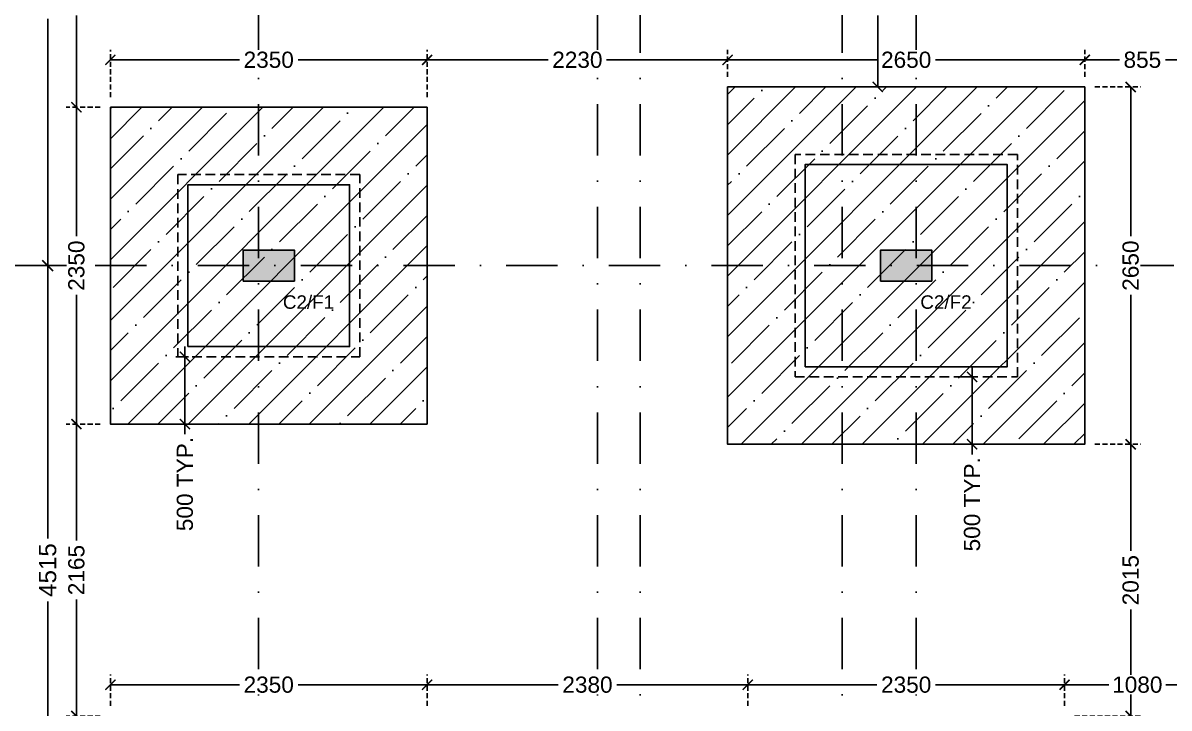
# Model space of a CAD drawing. Header units: millimetres. Extents: x -176651 to 388869, y -19158 to 486614.
# Drawn here: x 254788 to 263293, y 169744 to 174825 of the extents above; entities that cross this region are included whole.
import ezdxf
from ezdxf.xclip import XClip

# ---------------------------------------------------------------- set-up
doc = ezdxf.new("R2010")
doc.units = ezdxf.units.MM
doc.header["$LTSCALE"] = 150
doc.header["$XCLIPFRAME"] = 2
for name, pattern in [('1625E_Footing Layout$0$HIDDEN2', [4.7625, 3.175, -1.5875]), ('1625E_Grid$0$DASHDOTX2', [50.8, 25.4, -12.7, 0, -12.7]), ('3BHK-W(SB)$0$HIDDEN', [0.375, 0.25, -0.125])]:
    doc.linetypes.add(name, pattern=pattern)
for name, color, linetype in [('1625E_Columns$0$ad-Column', 3, 'Continuous'), ('1625E_Columns$0$ad-Column Hatch', 125, 'Continuous'), ('1625E_Footing Layout$0$ad-External Dimensions', 6, 'Continuous'), ('1625E_Footing Layout$0$ad-Footing line', 2, 'Continuous'), ('1625E_Footing Layout$0$ad-Foundation text', 4, 'Continuous'), ('1625E_Footing Layout$0$ad-PCC line', 8, '1625E_Footing Layout$0$HIDDEN2'), ('1625E_Grid$0$ad-Grid', 8, '1625E_Grid$0$DASHDOTX2'), ('ad-Wall hatch', 8, 'Continuous'), ("Plot's Boundary$0$ad-Road", 8, 'Continuous'), ("Plot's Boundary$0$ad-Road Hatch", 8, 'Continuous')]:
    doc.layers.add(name, color=color, linetype=linetype)
doc.layers.add('1625E_Grid$0$ad-Dimension', color=6, linetype='Continuous', lineweight=0)
doc.layers.add('ad-External Dimension', color=5, linetype='Continuous', true_color=0x0000ff)
doc.layers.add('ad-Footing Excavation', color=30, linetype='Continuous', true_color=0xff7f00)
doc.layers.get('1625E_Footing Layout$0$ad-External Dimensions').off()
doc.styles.add('1625E_Footing Layout$0$Standard', font='arial.ttf')
doc.styles.add('1625E_Grid$0$Standard', font='arial.ttf')
doc.styles.get("Standard").update_dxf_attribs({"font": 'arial.ttf'})
doc.dimstyles.new('1625E_Grid$0$A-75-DIM-INT (Framing)', dxfattribs={"dimscale": 100, "dimtxt": 1.6, "dimasz": 1, "dimexe": 1, "dimexo": 1, "dimgap": 0.5, "dimtad": 0, "dimdec": 0, "dimdsep": 46, "dimtxsty": '1625E_Grid$0$Standard', "dimblk": '1625E_Grid$0$_ArchTick', "dimcen": 0.025, "dimclrd": 5, "dimclre": 5, "dimclrt": 256, "dimazin": 2, "dimtfac": 1, "dimtdec": 0, "dimtmove": 1, "dimatfit": 0, "dimldrblk": '1625E_Grid$0$_ArchTick', "dimfxl": 1, "dimfxlon": 1, "dimtfill": 1, "dimtolj": 1, "dimtzin": 0, "dimarcsym": 0})
doc.dimstyles.new('A-75-DIM-INT (Framing)', dxfattribs={"dimscale": 100, "dimtxt": 1.6, "dimasz": 1, "dimexe": 1, "dimexo": 1, "dimgap": 0.5, "dimtad": 0, "dimdec": 0, "dimdsep": 46, "dimtxsty": 'Standard', "dimblk": 'ARCHTICK', "dimcen": 0.025, "dimclrd": 5, "dimclre": 5, "dimclrt": 256, "dimazin": 2, "dimtfac": 1, "dimtdec": 0, "dimtmove": 1, "dimatfit": 0, "dimldrblk": 'ARCHTICK', "dimfxl": 1, "dimfxlon": 1, "dimtfill": 1, "dimtolj": 1, "dimtzin": 0, "dimarcsym": 0})

# ---------------------------------------------------------------- blocks, each defined once
blk = doc.blocks.new('1625E_Grid$0$_ArchTick')
at = {"color": 0, "linetype": 'ByBlock', "const_width": 0.15}
blk.add_lwpolyline([(-0.5, -0.5), (0.5, 0.5)], dxfattribs=at)
blk = doc.blocks.new('*D328')
at = {"layer": '1625E_Grid$0$ad-Dimension', "lineweight": -2, "transparency": 16777216}
for p, q in [((-1202, 8760), (-1530, 8760)), ((-1450, 8760), (-1450, 6928.5)), ((-1450, 4630), (-1450, 6461.5)), ((-1202, 4630), (-1530, 4630))]:
    blk.add_line(p, q, dxfattribs=at)
at = {"layer": '1625E_Grid$0$ad-Dimension', "lineweight": -2, "transparency": 16777216, "xscale": 80, "yscale": 80, "zscale": 80}
for p, rotation in [((-1450, 8760), 90), ((-1450, 4630), 270)]:
    blk.add_blockref('1625E_Grid$0$_ArchTick', p, dxfattribs=dict(at, rotation=rotation))
at = {"layer": '1625E_Grid$0$ad-Dimension', "transparency": 16777216, "insert": (-1450, 6695), "char_height": 128, "attachment_point": 5, "rotation": 90, "style": '1625E_Grid$0$Standard', "bg_fill": 3, "box_fill_scale": 1.1, "bg_fill_color": 257, "bg_fill_transparency": 0}
blk.add_mtext('\\A1;4130', dxfattribs=at)
blk = doc.blocks.new('*D329')
at = {"layer": '1625E_Grid$0$ad-Dimension', "lineweight": -2, "transparency": 16777216}
for p, q in [((-1202, 4630), (-1530, 4630)), ((-1450, 4630), (-1450, 2606.7)), ((-1450, 115), (-1450, 2138.3)), ((-1202, 115), (-1530, 115))]:
    blk.add_line(p, q, dxfattribs=at)
at = {"layer": '1625E_Grid$0$ad-Dimension', "lineweight": -2, "transparency": 16777216, "xscale": 80, "yscale": 80, "zscale": 80}
for p, rotation in [((-1450, 4630), 90), ((-1450, 115), 270)]:
    blk.add_blockref('1625E_Grid$0$_ArchTick', p, dxfattribs=dict(at, rotation=rotation))
at = {"layer": '1625E_Grid$0$ad-Dimension', "transparency": 16777216, "insert": (-1450, 2372.5), "char_height": 128, "attachment_point": 5, "rotation": 90, "style": '1625E_Grid$0$Standard', "bg_fill": 3, "box_fill_scale": 1.1, "bg_fill_color": 257, "bg_fill_transparency": 0}
blk.add_mtext('\\A1;4515', dxfattribs=at)
blk = doc.blocks.new('1625E_Columns$0$zw$6AA0')
at = {"layer": '1625E_Columns$0$ad-Column Hatch', "transparency": 33554687}
h = blk.add_hatch(color=256, dxfattribs=at)
h.dxf.hatch_style = 1
h.paths.add_polyline_path([(0, -230), (380, -230), (380, 0), (0, 0)])
at = {"layer": '1625E_Columns$0$ad-Column'}
blk.add_lwpolyline([(0, -230), (380, -230), (380, 0), (0, 0)], close=True, dxfattribs=at)
blk = doc.blocks.new('1625E_Columns')
at = {"layer": '1625E_Columns$0$ad-Column', "rotation": 359.9999999999993}
blk.add_blockref('1625E_Columns$0$zw$6AA0', (0, 4745), dxfattribs=at)
at = {"layer": '1625E_Columns$0$ad-Column', "xscale": -1, "rotation": 359.9999999999997}
blk.add_blockref('1625E_Columns$0$zw$6AA0', (5110, 4745), dxfattribs=at)
blk = doc.blocks.new('1625E_Footing Layout$0$zw$D00E')
at = {"layer": '1625E_Footing Layout$0$ad-Footing line'}
for points in [[(-7950, -9740), (-6450, -9740), (-6450, -8240), (-7950, -8240)], [(-12530, -9590), (-11330, -9590), (-11330, -8390), (-12530, -8390)]]:
    blk.add_lwpolyline(points, close=True, dxfattribs=at)
at = {"layer": '1625E_Footing Layout$0$ad-PCC line', "ltscale": 0.15}
for points in [[(-8025, -9815), (-6375, -9815), (-6375, -8165), (-8025, -8165)], [(-12605, -9665), (-11255, -9665), (-11255, -8315), (-12605, -8315)]]:
    blk.add_lwpolyline(points, close=True, dxfattribs=at)
blk = doc.blocks.new('1625E_Footing Layout$0$zw$3F63')
at = {"layer": '1625E_Footing Layout$0$ad-Foundation text', "char_height": 100, "width": 349.312, "attachment_point": 5, "style": '1625E_Footing Layout$0$Standard'}
for s, insert in [('\\pxt5;C2/F1', (-11634.8, -9260.8)), ('\\pxt5;C2/F2', (-6904.8, -9260.8))]:
    blk.add_mtext(s, dxfattribs=dict(at, insert=insert))
blk = doc.blocks.new("Plot's Boundary$0$A$C4fb60e89")
at = {"layer": "Plot's Boundary$0$ad-Road Hatch", "ltscale": 5, "transparency": 33554687}
h = blk.add_hatch(dxfattribs=at)
h.set_pattern_fill('AR-HBONE', color=256, scale=15)
h.set_pattern_definition([(45, (-193247.7, -428758.8), (0, 2155.2615), [4572, -1524]), (135, (-192170.1, -427681.1), (2e-13, 2155.2615), [4572, -1524])])
h.paths.add_polyline_path([(175594.5, -250241), (169177.9, -249341.1), (167473.5, -249057.1), (167473.5, -138693.9), (101313.5, -138693.9), (101313.5, -199953.9), (101307.7, -237994.6), (101040.4, -268291), (101007.7, -280967.7), (101066.4, -293683.6), (101242.5, -311127.2), (100909.9, -319343.6), (100949.1, -333937.5), (100668.7, -366959.6), (100727.3, -390982.9), (100668.7, -404585.6), (100538.2, -420418.5), (100466.5, -428758.8), (92426.2, -427265.5), (92163.5, -427209.5), (92163.5, -321453.9), (24803.5, -321453.9), (24803.5, -412960.5), (15653.5, -411028.6), (15653.5, -321452.2), (-19535.1, -321452.2), (-34427.5, -319476.7), (-65207.4, -315394.6), (-171770.1, -301268.1), (-185853.9, -298333.1), (-193247.7, -296831.5), (-193244, -292907.6), (-191913.8, -285219.4), (-191838.8, -284678.8), (-183397.4, -286393.2), (-169722.9, -289242.8), (-53141.2, -304697.5), (-18730.1, -309262.2), (15653.3, -309262.2), (15653.5, 703.4), (24803.5, 1114.6), (24803.5, -129543.9), (92163.5, -129543.9), (92163.5, 15133.3), (101313.5, 17712.8), (101313.5, -129543.9), (167473.5, -129543.9), (167473.5, 35551.6), (175738, 37855), (175848.8, 28595.3), (175835.8, 25947.4), (175777.1, 14040.5), (175855.3, 2315.8), (175659.7, -18036.1), (175731.4, -34038.6), (175718.4, -46839.2), (175672.7, -63402.4), (175816.2, -82071.9), (175542.3, -106356), (175490.2, -124640.8), (175574.9, -145018.8), (175731.4, -168892), (175796.6, -181268.8), (175796.6, -192667.4), (175744.5, -208200.3), (175829.2, -223276.8), (175887.9, -234871.1)])
h.paths.add_polyline_path([(24803.5, -309263.9), (92163.5, -309263.9), (92163.5, -138693.9), (24803.5, -138693.9)], flags=16)
blk = doc.blocks.new("Plot's Boundary")
at = {"layer": "Plot's Boundary$0$ad-Road", "ltscale": 5}
blk.add_blockref("Plot's Boundary$0$A$C4fb60e89", (191838.8, 428758.8), dxfattribs=at)
blk = doc.blocks.new('_ArchTick')
at = {"color": 0, "linetype": 'ByBlock', "const_width": 0.15}
blk.add_lwpolyline([(-0.5, -0.5), (0.5, 0.5)], dxfattribs=at)
blk = doc.blocks.new('*D388')
at = {"layer": 'ad-External Dimension', "linetype": '3BHK-W(SB)$0$HIDDEN', "lineweight": -2, "transparency": 16777216}
for p, q in [((4420, -6185), (4784.1, -6185)), ((4420, -7665), (4784.1, -7665))]:
    blk.add_line(p, q, dxfattribs=at)
at = {"layer": 'ad-External Dimension', "lineweight": -2, "transparency": 16777216}
for p, q in [((4709.1, -6185), (4709.1, -6714.2)), ((4709.1, -7665), (4709.1, -7135.8))]:
    blk.add_line(p, q, dxfattribs=at)
at = {"layer": 'ad-External Dimension', "lineweight": -2, "transparency": 16777216, "xscale": 75, "yscale": 75, "zscale": 75}
for p, rotation in [((4709.1, -6185), 90), ((4709.1, -7665), 270)]:
    blk.add_blockref('_ArchTick', p, dxfattribs=dict(at, rotation=rotation))
at = {"layer": 'ad-External Dimension', "transparency": 16777216, "insert": (4709.1, -6925), "char_height": 120, "attachment_point": 5, "rotation": 90, "bg_fill": 3, "box_fill_scale": 1.1, "bg_fill_color": 256, "bg_fill_true_color": 13158600, "bg_fill_transparency": 0}
blk.add_mtext('\\A1;1480', dxfattribs=at)
blk = doc.blocks.new('*D398')
at = {"layer": 'ad-External Dimension', "linetype": '3BHK-W(SB)$0$HIDDEN', "lineweight": -2, "transparency": 16777216}
for p, q in [((-985, -7740), (-985, -7388.8)), ((1365, -7740), (1365, -7388.8))]:
    blk.add_line(p, q, dxfattribs=at)
at = {"layer": 'ad-External Dimension', "lineweight": -2, "transparency": 16777216}
for p, q in [((-985, -7463.8), (-27.5, -7463.8)), ((1365, -7463.8), (407.5, -7463.8))]:
    blk.add_line(p, q, dxfattribs=at)
at = {"layer": 'ad-External Dimension', "lineweight": -2, "transparency": 16777216, "xscale": 75, "yscale": 75, "zscale": 75, "rotation": 180}
blk.add_blockref('_ArchTick', (-985, -7463.8), dxfattribs=at)
at = {"layer": 'ad-External Dimension', "lineweight": -2, "transparency": 16777216, "xscale": 75, "yscale": 75, "zscale": 75}
blk.add_blockref('_ArchTick', (1365, -7463.8), dxfattribs=at)
at = {"layer": 'ad-External Dimension', "transparency": 16777216, "insert": (190, -7463.8), "char_height": 120, "attachment_point": 5, "bg_fill": 3, "box_fill_scale": 1.1, "bg_fill_color": 256, "bg_fill_true_color": 13158600, "bg_fill_transparency": 0}
blk.add_mtext('\\A1;2350', dxfattribs=at)
blk = doc.blocks.new('*D399')
at = {"layer": 'ad-External Dimension', "linetype": '3BHK-W(SB)$0$HIDDEN', "lineweight": -2, "transparency": 16777216}
for p, q in [((3595, -7590), (3595, -7388.8)), ((6245, -7590), (6245, -7388.8))]:
    blk.add_line(p, q, dxfattribs=at)
at = {"layer": 'ad-External Dimension', "lineweight": -2, "transparency": 16777216}
for p, q in [((3595, -7463.8), (4702.5, -7463.8)), ((6245, -7463.8), (5137.5, -7463.8))]:
    blk.add_line(p, q, dxfattribs=at)
at = {"layer": 'ad-External Dimension', "lineweight": -2, "transparency": 16777216, "xscale": 75, "yscale": 75, "zscale": 75, "rotation": 180}
blk.add_blockref('_ArchTick', (3595, -7463.8), dxfattribs=at)
at = {"layer": 'ad-External Dimension', "lineweight": -2, "transparency": 16777216, "xscale": 75, "yscale": 75, "zscale": 75}
blk.add_blockref('_ArchTick', (6245, -7463.8), dxfattribs=at)
at = {"layer": 'ad-External Dimension', "transparency": 16777216, "insert": (4920, -7463.8), "char_height": 120, "attachment_point": 5, "bg_fill": 3, "box_fill_scale": 1.1, "bg_fill_color": 256, "bg_fill_true_color": 13158600, "bg_fill_transparency": 0}
blk.add_mtext('\\A1;2650', dxfattribs=at)
blk = doc.blocks.new('*D420')
at = {"layer": 'ad-External Dimension', "linetype": '3BHK-W(SB)$0$HIDDEN', "lineweight": -2, "transparency": 16777216}
for p, q in [((-1060, -10165), (-1312, -10165)), ((-1060, -12330), (-1312, -12330))]:
    blk.add_line(p, q, dxfattribs=at)
at = {"layer": 'ad-External Dimension', "lineweight": -2, "transparency": 16777216}
for p, q in [((-1237, -10165), (-1237, -11029.3)), ((-1237, -12330), (-1237, -11465.7))]:
    blk.add_line(p, q, dxfattribs=at)
at = {"layer": 'ad-External Dimension', "lineweight": -2, "transparency": 16777216, "xscale": 75, "yscale": 75, "zscale": 75}
for p, rotation in [((-1237, -10165), 90), ((-1237, -12330), 270)]:
    blk.add_blockref('_ArchTick', p, dxfattribs=dict(at, rotation=rotation))
at = {"layer": 'ad-External Dimension', "transparency": 16777216, "insert": (-1237, -11247.5), "char_height": 120, "attachment_point": 5, "rotation": 90, "bg_fill": 3, "box_fill_scale": 1.1, "bg_fill_color": 256, "bg_fill_true_color": 13158600, "bg_fill_transparency": 0}
blk.add_mtext('\\A1;2165', dxfattribs=at)
blk = doc.blocks.new('*D427')
at = {"layer": 'ad-External Dimension', "linetype": '3BHK-W(SB)$0$HIDDEN', "lineweight": -2, "transparency": 16777216}
for p, q in [((-1060, -7815), (-1312, -7815)), ((-1060, -10165), (-1312, -10165))]:
    blk.add_line(p, q, dxfattribs=at)
at = {"layer": 'ad-External Dimension', "lineweight": -2, "transparency": 16777216}
for p, q in [((-1237, -7815), (-1237, -8772.5)), ((-1237, -10165), (-1237, -9207.5))]:
    blk.add_line(p, q, dxfattribs=at)
at = {"layer": 'ad-External Dimension', "lineweight": -2, "transparency": 16777216, "xscale": 75, "yscale": 75, "zscale": 75}
for p, rotation in [((-1237, -7815), 90), ((-1237, -10165), 270)]:
    blk.add_blockref('_ArchTick', p, dxfattribs=dict(at, rotation=rotation))
at = {"layer": 'ad-External Dimension', "transparency": 16777216, "insert": (-1237, -8990), "char_height": 120, "attachment_point": 5, "rotation": 90, "bg_fill": 3, "box_fill_scale": 1.1, "bg_fill_color": 256, "bg_fill_true_color": 13158600, "bg_fill_transparency": 0}
blk.add_mtext('\\A1;2350', dxfattribs=at)
blk = doc.blocks.new('*D428')
at = {"layer": 'ad-External Dimension', "linetype": '3BHK-W(SB)$0$HIDDEN', "lineweight": -2, "transparency": 16777216}
for p, q in [((-1060, -6035), (-1312, -6035)), ((-1060, -7815), (-1312, -7815))]:
    blk.add_line(p, q, dxfattribs=at)
at = {"layer": 'ad-External Dimension', "lineweight": -2, "transparency": 16777216}
for p, q in [((-1237, -6035), (-1237, -6714.2)), ((-1237, -7815), (-1237, -7135.8))]:
    blk.add_line(p, q, dxfattribs=at)
at = {"layer": 'ad-External Dimension', "lineweight": -2, "transparency": 16777216, "xscale": 75, "yscale": 75, "zscale": 75}
for p, rotation in [((-1237, -6035), 90), ((-1237, -7815), 270)]:
    blk.add_blockref('_ArchTick', p, dxfattribs=dict(at, rotation=rotation))
at = {"layer": 'ad-External Dimension', "transparency": 16777216, "insert": (-1237, -6925), "char_height": 120, "attachment_point": 5, "rotation": 90, "bg_fill": 3, "box_fill_scale": 1.1, "bg_fill_color": 256, "bg_fill_true_color": 13158600, "bg_fill_transparency": 0}
blk.add_mtext('\\A1;1780', dxfattribs=at)
blk = doc.blocks.new('*D433')
at = {"layer": 'ad-External Dimension', "linetype": '3BHK-W(SB)$0$HIDDEN', "lineweight": -2, "transparency": 16777216}
for p, q in [((1365, -7740), (1365, -7388.8)), ((3595, -7590), (3595, -7388.8))]:
    blk.add_line(p, q, dxfattribs=at)
at = {"layer": 'ad-External Dimension', "lineweight": -2, "transparency": 16777216}
for p, q in [((1365, -7463.8), (2262.5, -7463.8)), ((3595, -7463.8), (2697.5, -7463.8))]:
    blk.add_line(p, q, dxfattribs=at)
at = {"layer": 'ad-External Dimension', "lineweight": -2, "transparency": 16777216, "xscale": 75, "yscale": 75, "zscale": 75, "rotation": 180}
blk.add_blockref('_ArchTick', (1365, -7463.8), dxfattribs=at)
at = {"layer": 'ad-External Dimension', "lineweight": -2, "transparency": 16777216, "xscale": 75, "yscale": 75, "zscale": 75}
blk.add_blockref('_ArchTick', (3595, -7463.8), dxfattribs=at)
at = {"layer": 'ad-External Dimension', "transparency": 16777216, "insert": (2480, -7463.8), "char_height": 120, "attachment_point": 5, "bg_fill": 3, "box_fill_scale": 1.1, "bg_fill_color": 256, "bg_fill_true_color": 13158600, "bg_fill_transparency": 0}
blk.add_mtext('\\A1;2230', dxfattribs=at)
blk = doc.blocks.new('*D434')
at = {"layer": 'ad-External Dimension', "linetype": '3BHK-W(SB)$0$HIDDEN', "lineweight": -2, "transparency": 16777216}
for p, q in [((6245, -7590), (6245, -7388.8)), ((7100, -7665), (7100, -7388.8))]:
    blk.add_line(p, q, dxfattribs=at)
at = {"layer": 'ad-External Dimension', "lineweight": -2, "transparency": 16777216}
for p, q in [((6245, -7463.8), (6501.9, -7463.8)), ((7100, -7463.8), (6843.1, -7463.8))]:
    blk.add_line(p, q, dxfattribs=at)
at = {"layer": 'ad-External Dimension', "lineweight": -2, "transparency": 16777216, "xscale": 75, "yscale": 75, "zscale": 75, "rotation": 180}
blk.add_blockref('_ArchTick', (6245, -7463.8), dxfattribs=at)
at = {"layer": 'ad-External Dimension', "lineweight": -2, "transparency": 16777216, "xscale": 75, "yscale": 75, "zscale": 75}
blk.add_blockref('_ArchTick', (7100, -7463.8), dxfattribs=at)
at = {"layer": 'ad-External Dimension', "transparency": 16777216, "insert": (6672.5, -7463.8), "char_height": 120, "attachment_point": 5, "bg_fill": 3, "box_fill_scale": 1.1, "bg_fill_color": 256, "bg_fill_true_color": 13158600, "bg_fill_transparency": 0}
blk.add_mtext('\\A1;855', dxfattribs=at)
blk = doc.blocks.new('*D436')
at = {"layer": 'ad-External Dimension', "linetype": '3BHK-W(SB)$0$HIDDEN', "lineweight": -2, "transparency": 16777216}
for p, q in [((6320, -7665), (6660.8, -7665)), ((6320, -10315), (6660.8, -10315))]:
    blk.add_line(p, q, dxfattribs=at)
at = {"layer": 'ad-External Dimension', "lineweight": -2, "transparency": 16777216}
for p, q in [((6585.8, -7665), (6585.8, -8772.5)), ((6585.8, -10315), (6585.8, -9207.5))]:
    blk.add_line(p, q, dxfattribs=at)
at = {"layer": 'ad-External Dimension', "lineweight": -2, "transparency": 16777216, "xscale": 75, "yscale": 75, "zscale": 75}
for p, rotation in [((6585.8, -7665), 90), ((6585.8, -10315), 270)]:
    blk.add_blockref('_ArchTick', p, dxfattribs=dict(at, rotation=rotation))
at = {"layer": 'ad-External Dimension', "transparency": 16777216, "insert": (6585.8, -8990), "char_height": 120, "attachment_point": 5, "rotation": 90, "bg_fill": 3, "box_fill_scale": 1.1, "bg_fill_color": 256, "bg_fill_true_color": 13158600, "bg_fill_transparency": 0}
blk.add_mtext('\\A1;2650', dxfattribs=at)
blk = doc.blocks.new('*D437')
at = {"layer": 'ad-External Dimension', "linetype": '3BHK-W(SB)$0$HIDDEN', "lineweight": -2, "transparency": 16777216}
for p, q in [((6320, -10315), (6660.8, -10315)), ((6170, -12330), (6660.8, -12330))]:
    blk.add_line(p, q, dxfattribs=at)
at = {"layer": 'ad-External Dimension', "lineweight": -2, "transparency": 16777216}
for p, q in [((6585.8, -10315), (6585.8, -11104.3)), ((6585.8, -12330), (6585.8, -11540.7))]:
    blk.add_line(p, q, dxfattribs=at)
at = {"layer": 'ad-External Dimension', "lineweight": -2, "transparency": 16777216, "xscale": 75, "yscale": 75, "zscale": 75}
for p, rotation in [((6585.8, -10315), 90), ((6585.8, -12330), 270)]:
    blk.add_blockref('_ArchTick', p, dxfattribs=dict(at, rotation=rotation))
at = {"layer": 'ad-External Dimension', "transparency": 16777216, "insert": (6585.8, -11322.5), "char_height": 120, "attachment_point": 5, "rotation": 90, "bg_fill": 3, "box_fill_scale": 1.1, "bg_fill_color": 256, "bg_fill_true_color": 13158600, "bg_fill_transparency": 0}
blk.add_mtext('\\A1;2015', dxfattribs=at)
blk = doc.blocks.new('*D439')
at = {"layer": 'ad-External Dimension', "linetype": '3BHK-W(SB)$0$HIDDEN', "lineweight": -2, "transparency": 16777216}
for p, q in [((-985, -12255), (-985, -12023)), ((1365, -12255), (1365, -12023))]:
    blk.add_line(p, q, dxfattribs=at)
at = {"layer": 'ad-External Dimension', "lineweight": -2, "transparency": 16777216}
for p, q in [((-985, -12098), (-27.5, -12098)), ((1365, -12098), (407.5, -12098))]:
    blk.add_line(p, q, dxfattribs=at)
at = {"layer": 'ad-External Dimension', "lineweight": -2, "transparency": 16777216, "xscale": 75, "yscale": 75, "zscale": 75, "rotation": 180}
blk.add_blockref('_ArchTick', (-985, -12098), dxfattribs=at)
at = {"layer": 'ad-External Dimension', "lineweight": -2, "transparency": 16777216, "xscale": 75, "yscale": 75, "zscale": 75}
blk.add_blockref('_ArchTick', (1365, -12098), dxfattribs=at)
at = {"layer": 'ad-External Dimension', "transparency": 16777216, "insert": (190, -12098), "char_height": 120, "attachment_point": 5, "bg_fill": 3, "box_fill_scale": 1.1, "bg_fill_color": 256, "bg_fill_true_color": 13158600, "bg_fill_transparency": 0}
blk.add_mtext('\\A1;2350', dxfattribs=at)
blk = doc.blocks.new('*D440')
at = {"layer": 'ad-External Dimension', "linetype": '3BHK-W(SB)$0$HIDDEN', "lineweight": -2, "transparency": 16777216}
for p, q in [((1365, -12255), (1365, -12023)), ((3745, -12255), (3745, -12023))]:
    blk.add_line(p, q, dxfattribs=at)
at = {"layer": 'ad-External Dimension', "lineweight": -2, "transparency": 16777216}
for p, q in [((1365, -12098), (2337.5, -12098)), ((3745, -12098), (2772.5, -12098))]:
    blk.add_line(p, q, dxfattribs=at)
at = {"layer": 'ad-External Dimension', "lineweight": -2, "transparency": 16777216, "xscale": 75, "yscale": 75, "zscale": 75, "rotation": 180}
blk.add_blockref('_ArchTick', (1365, -12098), dxfattribs=at)
at = {"layer": 'ad-External Dimension', "lineweight": -2, "transparency": 16777216, "xscale": 75, "yscale": 75, "zscale": 75}
blk.add_blockref('_ArchTick', (3745, -12098), dxfattribs=at)
at = {"layer": 'ad-External Dimension', "transparency": 16777216, "insert": (2555, -12098), "char_height": 120, "attachment_point": 5, "bg_fill": 3, "box_fill_scale": 1.1, "bg_fill_color": 256, "bg_fill_true_color": 13158600, "bg_fill_transparency": 0}
blk.add_mtext('\\A1;2380', dxfattribs=at)
blk = doc.blocks.new('*D441')
at = {"layer": 'ad-External Dimension', "linetype": '3BHK-W(SB)$0$HIDDEN', "lineweight": -2, "transparency": 16777216}
for p, q in [((3745, -12255), (3745, -12023)), ((6095, -12255), (6095, -12023))]:
    blk.add_line(p, q, dxfattribs=at)
at = {"layer": 'ad-External Dimension', "lineweight": -2, "transparency": 16777216}
for p, q in [((3745, -12098), (4702.5, -12098)), ((6095, -12098), (5137.5, -12098))]:
    blk.add_line(p, q, dxfattribs=at)
at = {"layer": 'ad-External Dimension', "lineweight": -2, "transparency": 16777216, "xscale": 75, "yscale": 75, "zscale": 75, "rotation": 180}
blk.add_blockref('_ArchTick', (3745, -12098), dxfattribs=at)
at = {"layer": 'ad-External Dimension', "lineweight": -2, "transparency": 16777216, "xscale": 75, "yscale": 75, "zscale": 75}
blk.add_blockref('_ArchTick', (6095, -12098), dxfattribs=at)
at = {"layer": 'ad-External Dimension', "transparency": 16777216, "insert": (4920, -12098), "char_height": 120, "attachment_point": 5, "bg_fill": 3, "box_fill_scale": 1.1, "bg_fill_color": 256, "bg_fill_true_color": 13158600, "bg_fill_transparency": 0}
blk.add_mtext('\\A1;2350', dxfattribs=at)
blk = doc.blocks.new('*D442')
at = {"layer": 'ad-External Dimension', "linetype": '3BHK-W(SB)$0$HIDDEN', "lineweight": -2, "transparency": 16777216}
for p, q in [((6095, -12255), (6095, -12023)), ((7175, -12255), (7175, -12023))]:
    blk.add_line(p, q, dxfattribs=at)
at = {"layer": 'ad-External Dimension', "lineweight": -2, "transparency": 16777216}
for p, q in [((6095, -12098), (6424.2, -12098)), ((7175, -12098), (6845.8, -12098))]:
    blk.add_line(p, q, dxfattribs=at)
at = {"layer": 'ad-External Dimension', "lineweight": -2, "transparency": 16777216, "xscale": 75, "yscale": 75, "zscale": 75, "rotation": 180}
blk.add_blockref('_ArchTick', (6095, -12098), dxfattribs=at)
at = {"layer": 'ad-External Dimension', "lineweight": -2, "transparency": 16777216, "xscale": 75, "yscale": 75, "zscale": 75}
blk.add_blockref('_ArchTick', (7175, -12098), dxfattribs=at)
at = {"layer": 'ad-External Dimension', "transparency": 16777216, "insert": (6635, -12098), "char_height": 120, "attachment_point": 5, "bg_fill": 3, "box_fill_scale": 1.1, "bg_fill_color": 256, "bg_fill_true_color": 13158600, "bg_fill_transparency": 0}
blk.add_mtext('\\A1;1080', dxfattribs=at)
blk = doc.blocks.new('*D460')
at = {"layer": 'ad-External Dimension', "lineweight": -2, "transparency": 16777216}
for p, q in [((-431.8, -9665), (-431.8, -9590)), ((-431.8, -9665), (-431.8, -10165)), ((-431.8, -10165), (-431.8, -10240))]:
    blk.add_line(p, q, dxfattribs=at)
at = {"layer": 'ad-External Dimension', "linetype": '3BHK-W(SB)$0$HIDDEN', "lineweight": -2, "transparency": 16777216}
for p, q in [((-405.3, -9665), (-506.8, -9665)), ((-405.3, -10165), (-506.8, -10165))]:
    blk.add_line(p, q, dxfattribs=at)
at = {"layer": 'ad-External Dimension', "lineweight": -2, "transparency": 16777216, "xscale": 75, "yscale": 75, "zscale": 75, "rotation": 270}
blk.add_blockref('_ArchTick', (-431.8, -9665), dxfattribs=at)
at = {"layer": 'ad-External Dimension', "transparency": 16777216, "insert": (-431.8, -10609.7), "char_height": 120, "attachment_point": 5, "rotation": 90, "bg_fill": 3, "box_fill_scale": 1.1, "bg_fill_color": 256, "bg_fill_true_color": 13158600, "bg_fill_transparency": 0}
blk.add_mtext('\\A1;500 TYP.', dxfattribs=at)
at = {"layer": 'ad-External Dimension', "lineweight": -2, "transparency": 16777216, "xscale": 75, "yscale": 75, "zscale": 75, "rotation": 90}
blk.add_blockref('_ArchTick', (-431.8, -10165), dxfattribs=at)
blk = doc.blocks.new('*D461')
at = {"layer": 'ad-External Dimension', "lineweight": -2, "transparency": 16777216}
for p, q in [((5409, -9815), (5409, -9740)), ((5409, -9815), (5409, -10315)), ((5409, -10315), (5409, -10390))]:
    blk.add_line(p, q, dxfattribs=at)
at = {"layer": 'ad-External Dimension', "linetype": '3BHK-W(SB)$0$HIDDEN', "lineweight": -2, "transparency": 16777216}
for p, q in [((5435.5, -9815), (5334, -9815)), ((5435.5, -10315), (5334, -10315))]:
    blk.add_line(p, q, dxfattribs=at)
at = {"layer": 'ad-External Dimension', "lineweight": -2, "transparency": 16777216, "xscale": 75, "yscale": 75, "zscale": 75, "rotation": 270}
blk.add_blockref('_ArchTick', (5409, -9815), dxfattribs=at)
at = {"layer": 'ad-External Dimension', "transparency": 16777216, "insert": (5409, -10759.7), "char_height": 120, "attachment_point": 5, "rotation": 90, "bg_fill": 3, "box_fill_scale": 1.1, "bg_fill_color": 256, "bg_fill_true_color": 13158600, "bg_fill_transparency": 0}
blk.add_mtext('\\A1;500 TYP.', dxfattribs=at)
at = {"layer": 'ad-External Dimension', "lineweight": -2, "transparency": 16777216, "xscale": 75, "yscale": 75, "zscale": 75, "rotation": 90}
blk.add_blockref('_ArchTick', (5409, -10315), dxfattribs=at)
blk = doc.blocks.new('zw$13E6')
at = {"layer": 'ad-Wall hatch', "transparency": 33554687}
h = blk.add_hatch(dxfattribs=at)
h.set_pattern_fill('ANSI35', color=256, scale=50)
h.set_pattern_definition([(45, (1695, -10390), (-224.506, 224.506), []), (45, (1919.5, -10390), (-224.506, 224.506), [396.875, -79.375, 0, -79.375])])
h.paths.add_polyline_path([(3595, -7665), (6245, -7665), (6245, -10315), (3595, -10315)])
h = blk.add_hatch(dxfattribs=at)
h.set_pattern_fill('ANSI35', color=256, scale=50)
h.set_pattern_definition([(45, (-985, -10165), (-224.506, 224.506), []), (45, (-760.5, -10165), (-224.506, 224.506), [396.875, -79.375, 0, -79.375])])
h.paths.add_polyline_path([(-985, -7815), (1365, -7815), (1365, -10165), (-985, -10165)])
at = {"layer": 'ad-Footing Excavation'}
for points in [[(3595, -7665), (6245, -7665), (6245, -10315), (3595, -10315)], [(-985, -7815), (1365, -7815), (1365, -10165), (-985, -10165)]]:
    blk.add_lwpolyline(points, close=True, dxfattribs=at)
blk = doc.blocks.new('1625E_Grid')
at = {"layer": '1625E_Grid$0$ad-Grid', "ltscale": 0.1}
for points in [[(3298.6, -4913.6), (3298.6, -4663.6), (2945, -4460), (2945, 16170), (3298.6, 16373.6), (3298.6, 16623.6)], [(5348.6, -4913.6), (5348.6, -4663.6), (4995, -4460), (4995, 16170), (5348.6, 16373.6), (5348.6, 16623.6)], [(115, -4460), (115, 16170)], [(2630, -4460), (2630, 16170)], [(4445, -4460), (4445, 16170)], [(16050, 4630), (-1950, 4630)]]:
    blk.add_lwpolyline(points, dxfattribs=at)
at = {"layer": '1625E_Grid$0$ad-Dimension'}
dim = blk.add_linear_dim(base=(-1450, 4630), p1=(-1122, 8760), p2=(-1122, 4630), angle=90, dimstyle='1625E_Grid$0$A-75-DIM-INT (Framing)', override={"dimscale": 80, "dimblk": '1625E_Grid$0$_ArchTick', "dimclrd": 256, "dimclre": 256, "dimfxl": 10, "dimtfill": 1, "dimtfillclr": 0}, dxfattribs=at)
dim.commit()
dim.dimension.update_dxf_attribs({"geometry": '*D328', "text_midpoint": (-1450, 6695)})
dim = blk.add_linear_dim(base=(-1450, 115), p1=(-1122, 4630), p2=(-1122, 115), angle=90, dimstyle='1625E_Grid$0$A-75-DIM-INT (Framing)', override={"dimscale": 80, "dimblk": '1625E_Grid$0$_ArchTick', "dimclrd": 256, "dimclre": 256, "dimfxl": 10, "dimtfill": 1, "dimtfillclr": 0}, dxfattribs=at)
dim.commit()
dim.dimension.update_dxf_attribs({"geometry": '*D329', "text_midpoint": (-1450, 2372.5)})
blk = doc.blocks.new('1625E_Footing Layout')
ref = blk.add_blockref("Plot's Boundary", (0, 0))
XClip(ref).set_block_clipping_path([(245322.2775057808, 154244.8999686334), (289002.2775057808, 204914.8999686334)])
blk.add_blockref('1625E_Grid', (256422.3, 168394.9))
at = {"layer": '1625E_Footing Layout$0$ad-External Dimensions'}
for name, p in [('1625E_Footing Layout$0$zw$D00E', (268542.3, 182014.9)), ('1625E_Columns', (256422.3, 168394.9)), ('1625E_Footing Layout$0$zw$3F63', (268542.3, 182014.9))]:
    blk.add_blockref(name, p, dxfattribs=at)
blk = doc.blocks.new('zw$67AC')
at = {"layer": 'ad-External Dimension'}
for base, p1, p2, picture, middle in [((4709.1, -7665), (4345, -6185), (4345, -7665), '*D388', (4709.1, -6925)), ((-1237, -10165), (-985, -12330), (-985, -10165), '*D420', (-1237, -11247.5))]:
    dim = blk.add_linear_dim(base=base, p1=p1, p2=p2, angle=90, dimstyle='A-75-DIM-INT (Framing)', override={"dimscale": 75, "dimblk": 'ArchTick', "dimclrd": 256, "dimclre": 256, "dimfxl": 10, "dimtfill": 1, "dimtfillclr": 0}, dxfattribs=at)
    dim.commit()
    dim.dimension.update_dxf_attribs({"geometry": picture, "text_midpoint": middle})
dim = blk.add_linear_dim(base=(-985, -7463.8), p1=(1365, -7815), p2=(-985, -7815), dimstyle='A-75-DIM-INT (Framing)', override={"dimscale": 75, "dimblk": 'ArchTick', "dimclrd": 256, "dimclre": 256, "dimfxl": 10, "dimtfill": 1, "dimtfillclr": 0}, dxfattribs=at)
dim.commit()
dim.dimension.update_dxf_attribs({"geometry": '*D398', "text_midpoint": (190, -7463.8)})
for base, p1, p2, picture, middle in [((-431.8, -10165), (-330.3, -9665), (-330.3, -10165), '*D460', (-431.8, -10609.7)), ((5409, -10315), (5510.5, -9815), (5510.5, -10315), '*D461', (5409, -10759.7))]:
    dim = blk.add_linear_dim(base=base, p1=p1, p2=p2, angle=270, text='500 TYP.', dimstyle='A-75-DIM-INT (Framing)', override={"dimscale": 75, "dimtxsty": 'Standard', "dimblk": 'ArchTick', "dimclrd": 256, "dimclre": 256, "dimfxl": 10, "dimtfill": 1, "dimtfillclr": 0, "dimtolj": 1}, dxfattribs=at)
    dim.commit()
    dim.dimension.update_dxf_attribs({"geometry": picture, "text_midpoint": middle, "dimtype": 128})
for base, p1, p2, picture, middle in [((6245, -7463.8), (3595, -7665), (6245, -7665), '*D399', (4920, -7463.8)), ((-985, -12098), (1365, -12330), (-985, -12330), '*D439', (190, -12098))]:
    dim = blk.add_linear_dim(base=base, p1=p1, p2=p2, dimstyle='A-75-DIM-INT (Framing)', override={"dimscale": 75, "dimblk": 'ArchTick', "dimclrd": 256, "dimclre": 256, "dimfxl": 10, "dimtfill": 1, "dimtfillclr": 0}, dxfattribs=at)
    dim.commit()
    dim.dimension.update_dxf_attribs({"geometry": picture, "text_midpoint": middle})
dim = blk.add_linear_dim(base=(-1237, -7815), p1=(-985, -10165), p2=(-985, -7815), angle=90, dimstyle='A-75-DIM-INT (Framing)', override={"dimscale": 75, "dimblk": 'ArchTick', "dimclrd": 256, "dimclre": 256, "dimfxl": 10, "dimtfill": 1, "dimtfillclr": 0}, dxfattribs=at)
dim.commit()
dim.dimension.update_dxf_attribs({"geometry": '*D427', "text_midpoint": (-1237, -8990)})
dim = blk.add_linear_dim(base=(-1237, -6035), p1=(-985, -7815), p2=(-985, -6035), angle=90, dimstyle='A-75-DIM-INT (Framing)', override={"dimscale": 75, "dimblk": 'ArchTick', "dimclrd": 256, "dimclre": 256, "dimfxl": 10, "dimtfill": 1, "dimtfillclr": 0}, dxfattribs=at)
dim.commit()
dim.dimension.update_dxf_attribs({"geometry": '*D428', "text_midpoint": (-1237, -6925)})
for base, p1, p2, picture, middle in [((3595, -7463.8), (1365, -7815), (3595, -7665), '*D433', (2480, -7463.8)), ((7100, -7463.8), (6245, -7665), (7100, -7740), '*D434', (6672.5, -7463.8)), ((3745, -12098), (1365, -12330), (3745, -12330), '*D440', (2555, -12098))]:
    dim = blk.add_linear_dim(base=base, p1=p1, p2=p2, dimstyle='A-75-DIM-INT (Framing)', override={"dimscale": 75, "dimblk": 'ArchTick', "dimclrd": 256, "dimclre": 256, "dimfxl": 10, "dimtfill": 1, "dimtfillclr": 0}, dxfattribs=at)
    dim.commit()
    dim.dimension.update_dxf_attribs({"geometry": picture, "text_midpoint": middle})
dim = blk.add_linear_dim(base=(6585.8, -7665), p1=(6245, -10315), p2=(6245, -7665), angle=90, dimstyle='A-75-DIM-INT (Framing)', override={"dimscale": 75, "dimblk": 'ArchTick', "dimclrd": 256, "dimclre": 256, "dimfxl": 10, "dimtfill": 1, "dimtfillclr": 0}, dxfattribs=at)
dim.commit()
dim.dimension.update_dxf_attribs({"geometry": '*D436', "text_midpoint": (6585.8, -8990)})
dim = blk.add_linear_dim(base=(6585.8, -12330), p1=(6245, -10315), p2=(6095, -12330), angle=90, dimstyle='A-75-DIM-INT (Framing)', override={"dimscale": 75, "dimblk": 'ArchTick', "dimclrd": 256, "dimclre": 256, "dimfxl": 10, "dimtfill": 1, "dimtfillclr": 0}, dxfattribs=at)
dim.commit()
dim.dimension.update_dxf_attribs({"geometry": '*D437', "text_midpoint": (6585.8, -11322.5)})
dim = blk.add_linear_dim(base=(6095, -12098), p1=(3745, -12330), p2=(6095, -12330), dimstyle='A-75-DIM-INT (Framing)', override={"dimscale": 75, "dimblk": 'ArchTick', "dimclrd": 256, "dimclre": 256, "dimfxl": 10, "dimtfill": 1, "dimtfillclr": 0}, dxfattribs=at)
dim.commit()
dim.dimension.update_dxf_attribs({"geometry": '*D441', "text_midpoint": (4920, -12098)})
dim = blk.add_linear_dim(base=(7175, -12098), p1=(6095, -12330), p2=(7175, -12330), dimstyle='A-75-DIM-INT (Framing)', override={"dimscale": 75, "dimblk": 'ArchTick', "dimclrd": 256, "dimclre": 256, "dimfxl": 10, "dimtfill": 1, "dimtfillclr": 0}, dxfattribs=at)
dim.commit()
dim.dimension.update_dxf_attribs({"geometry": '*D442', "text_midpoint": (6635, -12098)})

msp = doc.modelspace()

# ---------------------------------------------------------------- block references
ref = msp.add_blockref('1625E_Footing Layout', (0, 0))
XClip(ref).set_block_clipping_path([(-176651.2716480088, -2838.4650931536), (388868.7283519913, 486613.8052760336)])

# ---------------------------------------------------------------- next in the draw order: block references
msp.add_blockref('zw$67AC', (256422.3, 182014.9))

# ---------------------------------------------------------------- next in the draw order: block references
at = {"layer": 'ad-Footing Excavation'}
msp.add_blockref('zw$13E6', (256422.3, 182014.9), dxfattribs=at)

doc.saveas('drawing.dxf')
